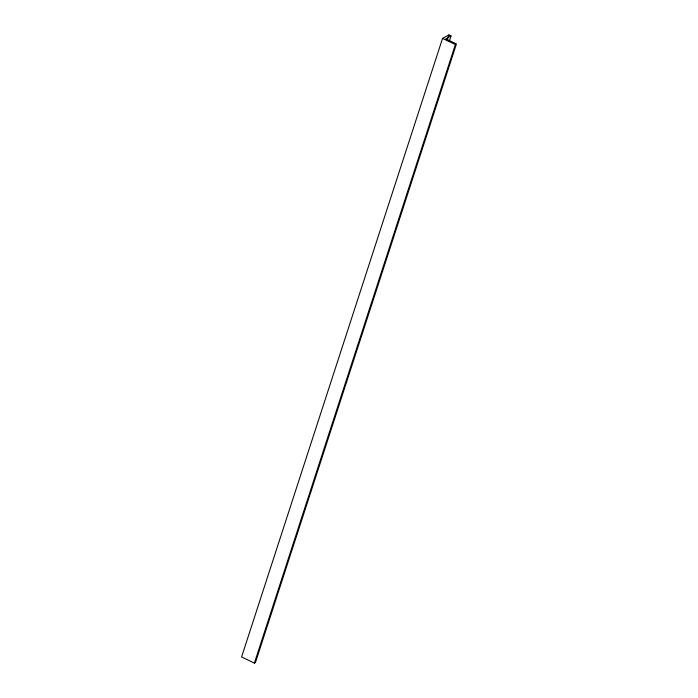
<?xml version="1.0" encoding="UTF-8"?>
<svg xmlns="http://www.w3.org/2000/svg" width="698" height="698" viewBox="0 0 698 698"><rect width="100%" height="100%" fill="white"/><g stroke="black" fill="none" stroke-linecap="round" stroke-linejoin="round"><path stroke-width="1.05" d="M442.549 38.407L241.569 656.975L254.386 663.1L255.451 662.515L456.431 43.948L445.752 38.844L451.048 35.921L448.91 34.9L442.549 38.407L455.375 44.532L254.386 663.1M447.558 39.044L448.91 34.9M449.364 41.103L451.048 35.921"/></g></svg>
